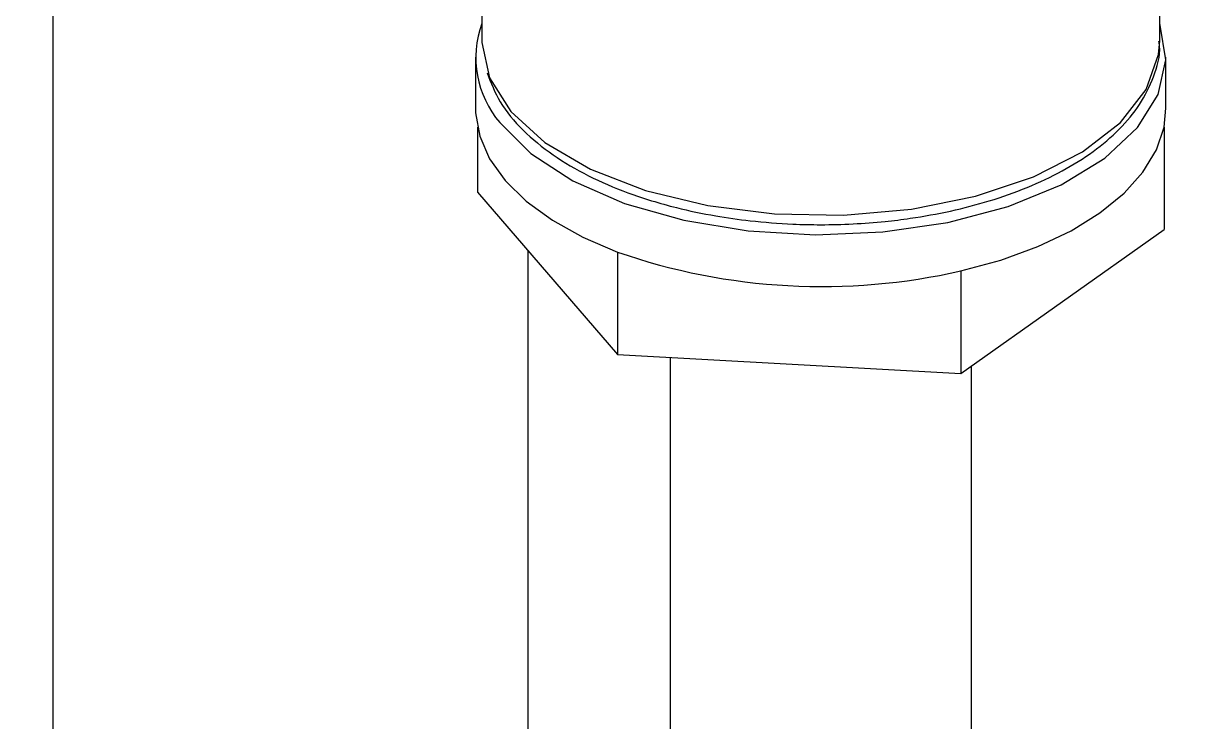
# Model space of a CAD drawing. Header units: millimetres. Extents: x 0 to 3353, y 0 to 2591.
# Drawn here: x 2568.02 to 2598.91, y 2131.28 to 2149.82 of the extents above; entities that cross this region are included whole.
import ezdxf

# ---------------------------------------------------------------- set-up
doc = ezdxf.new("R2010")
doc.units = ezdxf.units.MM
doc.header["$LTSCALE"] = 12
doc.layers.add('TITLE_BLOCK_BORDER', color=7, linetype='Continuous')
doc.dimstyles.new('SLDDIMSTYLE0', dxfattribs={"dimtxt": 0.18, "dimasz": 12.192, "dimexe": 0, "dimexo": 0.0625, "dimgap": 0, "dimtad": 0, "dimtih": 1, "dimtoh": 1, "dimdec": 0, "dimrnd": 1e-09, "dimzin": 0, "dimdsep": 46, "dimtxsty": 'Standard', "dimblk1": 'DOT', "dimblk2": 'DOT', "dimsah": 1, "dimcen": 0.09, "dimadec": 0, "dimazin": 0, "dimtfac": 12.192, "dimtdec": 0, "dimtofl": 0, "dimtmove": 0, "dimatfit": 3, "dimldrblk": 'DOT', "dimfxl": 0, "dimfrac": 2, "dimtolj": 1, "dimtzin": 0, "dimarcsym": 0})

# ---------------------------------------------------------------- blocks, each defined once
blk = doc.blocks.new('_DOT')
at = {"color": 0, "linetype": 'ByBlock', "lineweight": -2}
blk.add_line((-0.5, 0), (-1, 0), dxfattribs=at)
at = {"color": 0, "linetype": 'ByBlock', "const_width": 0.5}
blk.add_lwpolyline([(-0.25, 0, 1), (0.25, 0, 1)], format="xyb", close=True, dxfattribs=at)

msp = doc.modelspace()

# ---------------------------------------------------------------- linework, layer by layer
at = {"color": 7, "linetype": 'Continuous', "lineweight": 25}
for p, q in [((2568.811, 2124.733), (2568.811, 2195.056)), ((2598.189, 2149.352), (2598.189, 2157.152)), ((2580.189, 2150.034), (2580.189, 2149.352)), ((2580.023, 2148.923), (2580.023, 2147.563)), ((2598.354, 2147.563), (2598.354, 2148.923)), ((2598.303, 2147.067), (2598.354, 2147.563)), ((2580.074, 2147.067), (2580.074, 2145.337)), ((2598.303, 2147.067), (2598.303, 2144.345)), ((2580.074, 2145.337), (2583.797, 2141.024)), ((2592.912, 2140.528), (2598.303, 2144.345)), ((2581.412, 2143.787), (2581.412, 2120.321)), ((2583.797, 2143.745), (2583.797, 2141.024)), ((2592.912, 2143.249), (2592.912, 2140.528)), ((2583.797, 2141.024), (2592.912, 2140.528)), ((2585.189, 2140.948), (2585.189, 2127.698)), ((2593.189, 2127.698), (2593.189, 2140.723))]:
    msp.add_line(p, q, dxfattribs=at)
at = {"color": 7, "linetype": 'Continuous', "lineweight": 25, "flags": 128}
for points in [[(2580.668, 2147.184), (2581.491, 2146.361), (2582.609, 2145.637), (2583.98, 2145.039), (2585.551, 2144.59), (2587.263, 2144.308), (2589.048, 2144.203), (2590.838, 2144.28), (2592.566, 2144.535), (2594.163, 2144.958), (2595.569, 2145.534), (2596.73, 2146.241), (2597.602, 2147.05), (2598.149, 2147.931), (2598.353, 2148.851), (2598.204, 2149.773), (2598.189, 2149.816)], [(2580.189, 2149.352), (2580.189, 2149.309), (2580.392, 2148.373), (2580.958, 2147.477), (2581.864, 2146.658), (2583.073, 2145.951), (2584.534, 2145.385), (2586.188, 2144.982), (2587.965, 2144.76), (2589.794, 2144.727), (2591.597, 2144.886), (2593.3, 2145.229), (2594.834, 2145.742), (2596.135, 2146.404), (2597.148, 2147.189), (2597.833, 2148.062), (2598.161, 2148.989), (2598.189, 2149.352)], [(2580.023, 2147.563), (2580.026, 2147.441), (2580.135, 2146.827), (2580.399, 2146.224), (2580.814, 2145.645), (2581.371, 2145.098), (2582.063, 2144.594), (2582.876, 2144.14), (2583.797, 2143.745)], [(2592.912, 2143.249), (2593.973, 2143.536), (2594.953, 2143.892), (2595.834, 2144.311), (2596.601, 2144.786), (2597.241, 2145.308), (2597.744, 2145.869), (2598.1, 2146.458), (2598.303, 2147.067)]]:
    msp.add_lwpolyline(points, dxfattribs=at)
at = {"color": 7, "linetype": 'Continuous', "lineweight": 25}
for centre, radius, start, end in [((2582.686, 2148.911), 2.656, 160.0812, 220.5607), ((2589.22, 2159.406), 16.574, 250.9008, 282.8705)]:
    msp.add_arc(centre, radius, start, end, dxfattribs=at)
msp.add_open_spline([(2580.331, 2148.504), (2580.432, 2148.243), (2580.641, 2147.703), (2581.254, 2146.975), (2582.047, 2146.319), (2582.99, 2145.765), (2584.088, 2145.291), (2585.235, 2144.94), (2586.34, 2144.708), (2587.374, 2144.561), (2588.312, 2144.488), (2589.512, 2144.461), (2590.564, 2144.515), (2591.711, 2144.656), (2592.648, 2144.827), (2593.693, 2145.099), (2594.693, 2145.454), (2595.623, 2145.893), (2596.446, 2146.409), (2597.14, 2146.999), (2597.691, 2147.663), (2598.049, 2148.406), (2598.22, 2148.987), (2598.176, 2149.305), (2598.17, 2149.349)], degree=3, knots=[0, 0, 0, 0, 0.052092, 0.108021, 0.162314, 0.215011, 0.265969, 0.322586, 0.365019, 0.400995, 0.444301, 0.472558, 0.537651, 0.563722, 0.606531, 0.650106, 0.696011, 0.743008, 0.790737, 0.839073, 0.888134, 0.938467, 0.991477, 1, 1, 1, 1], dxfattribs=at)

# ---------------------------------------------------------------- leaders
at = {"layer": 'TITLE_BLOCK_BORDER'}
msp.add_leader([(2569.476, 2018.676), (2840.654, 2149.419)], dimstyle='SLDDIMSTYLE0', dxfattribs=at)

doc.saveas('drawing.dxf')
